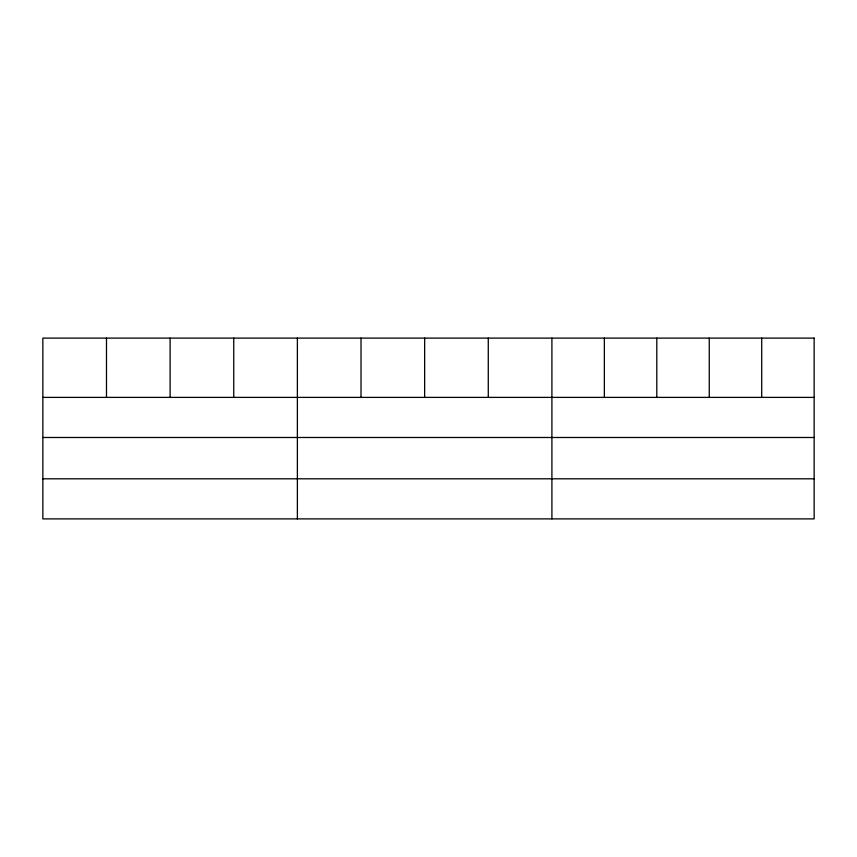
<?xml version="1.0" encoding="UTF-8"?>
<svg xmlns="http://www.w3.org/2000/svg" width="857" height="857" viewBox="0 0 857 857"><rect width="100%" height="100%" fill="white"/><g stroke="black" fill="none" stroke-linecap="round" stroke-linejoin="round"><path stroke-width="1.29" d="M42.85 397.391L814.15 397.391M42.85 437.488L814.15 437.488M42.85 478.806L814.15 478.806M761.702 338.108L761.702 397.391M709.253 338.108L709.253 397.391M656.805 338.108L656.805 397.391M604.356 338.108L604.356 397.391M551.908 338.108L551.908 518.892M488.276 338.108L488.276 397.391M424.644 338.108L424.644 397.391M361.011 338.108L361.011 397.391M297.379 338.108L297.379 518.892M233.747 338.108L233.747 397.391M170.115 338.108L170.115 397.391M106.482 338.108L106.482 397.391M814.15 338.108L42.85 338.108L42.85 518.892L814.15 518.892L814.15 338.108"/></g></svg>
